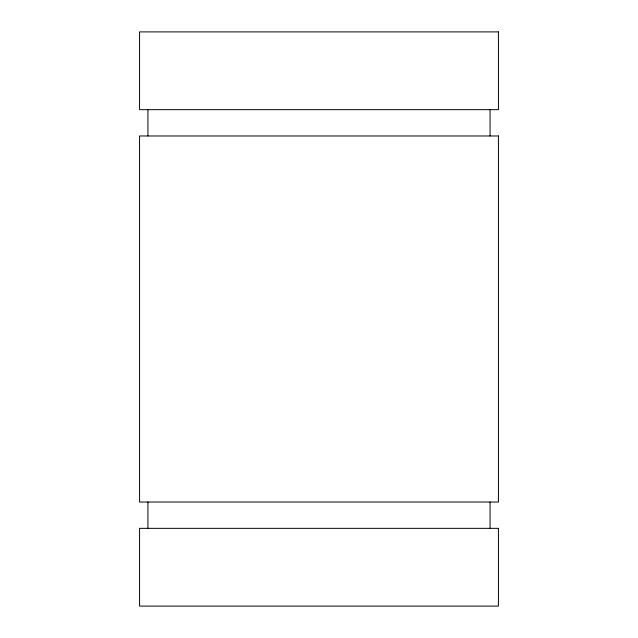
<?xml version="1.0" encoding="UTF-8"?>
<svg xmlns="http://www.w3.org/2000/svg" width="638" height="638" viewBox="0 0 638 638"><rect width="100%" height="100%" fill="white"/><g stroke="black" fill="none" stroke-linecap="round" stroke-linejoin="round"><path stroke-width="0.96" d="M490.064 109.656L490.064 135.974M490.064 502.026L490.064 528.344M147.936 109.656L147.936 135.974M147.936 502.026L147.936 528.344M498.438 31.9L139.562 31.9L139.562 109.656L498.438 109.656L498.438 31.9M498.438 135.974L139.562 135.974L139.562 502.026L498.438 502.026L498.438 135.974M498.438 528.344L139.562 528.344L139.562 606.1L498.438 606.1L498.438 528.344"/></g></svg>
